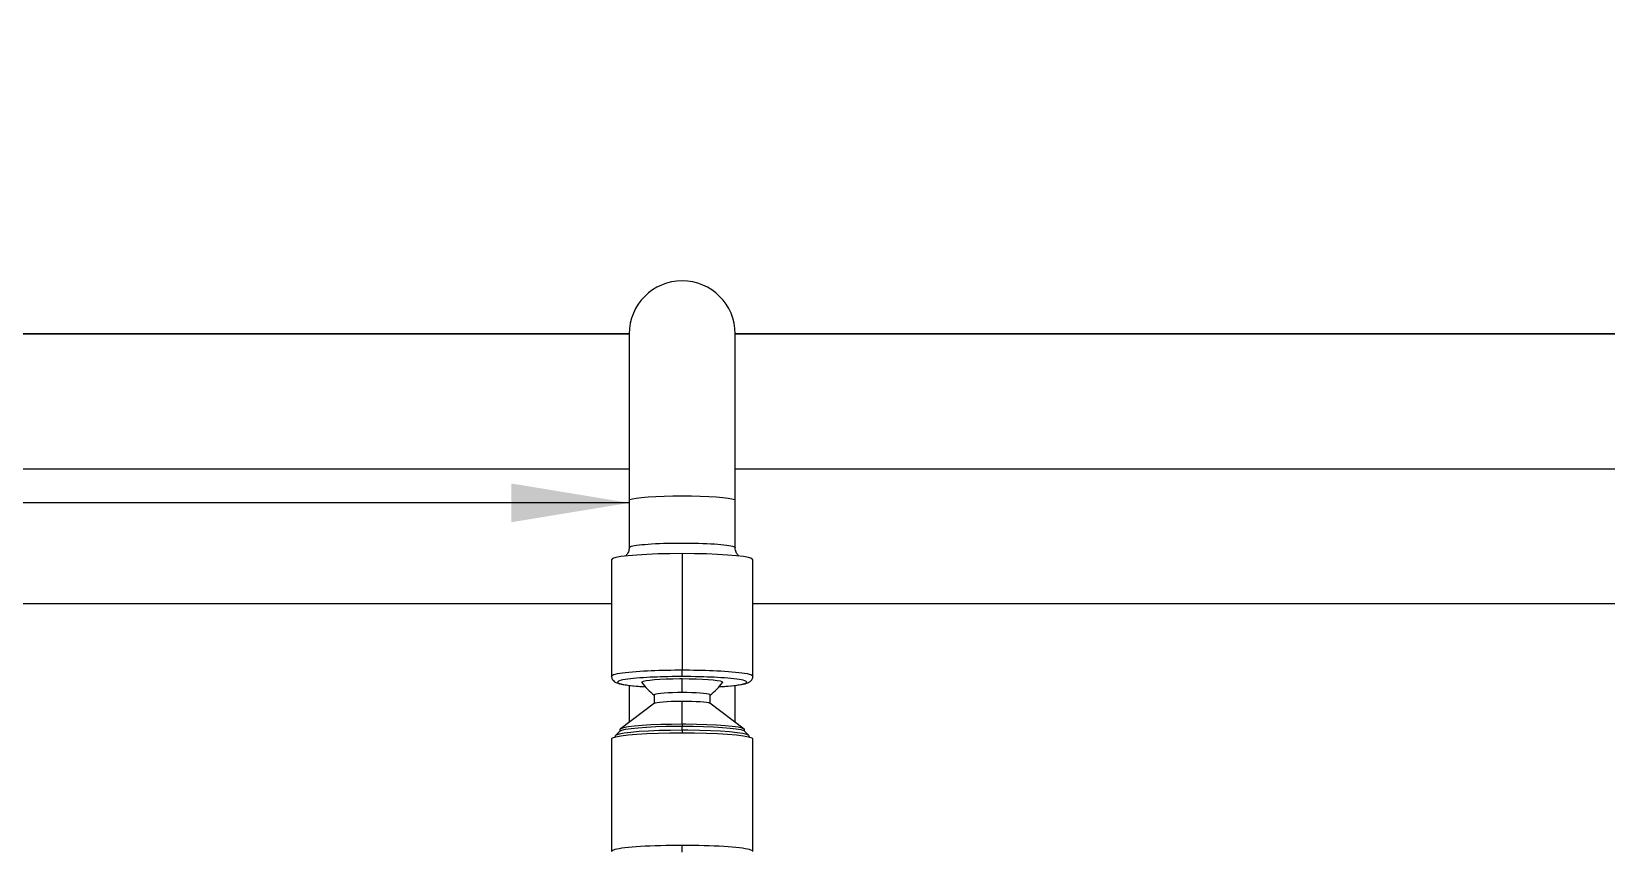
# Model space of a CAD drawing. Extents: x -36 to 357, y 137 to 237.
# Drawn here: x 11.1939 to 11.4275, y 177.95 to 178.0716 of the extents above; entities that cross this region are included whole.
import ezdxf

# ---------------------------------------------------------------- set-up
doc = ezdxf.new("R2010")
doc.units = 0
doc.header["$LTSCALE"] = 0.01
doc.layers.get('0').update_dxf_attribs({"linetype": 'CONTINUOUS'})
for name, color, linetype in [('01', 1, 'CONTINUOUS'), ('ARQ-ESQ-VISTA1', 2, 'CONTINUOUS'), ('ARQ-SMB-1_025', 1, 'CONTINUOUS')]:
    doc.layers.add(name, color=color, linetype=linetype)
doc.styles.add('FNDE Texto Cota 0025', font='verdana.ttf', dxfattribs={"height": 0.04})
doc.dimstyles.new('FNDE 1-0025', dxfattribs={"dimscale": 5, "dimtxt": 0.04, "dimasz": 0.0035, "dimexe": 0.15, "dimexo": 0.15, "dimgap": 0.0025, "dimtad": 1, "dimzin": 1, "dimdsep": 46, "dimtxsty": 'FNDE Texto Cota 0025', "dimblk": 'tic', "dimcen": 0.015, "dimdle": 0.15, "dimse1": 1, "dimse2": 1, "dimclrd": 251, "dimclre": 251, "dimclrt": 256, "dimaunit": 1, "dimadec": 3, "dimazin": 0, "dimtfac": 1, "dimtix": 1, "dimtmove": 2, "dimatfit": 3, "dimfxl": 0.15, "dimtvp": 1, "dimtolj": 1, "dimtzin": 0, "dimarcsym": 0})

# ---------------------------------------------------------------- blocks, each defined once
blk = doc.blocks.new('A$C093F1C31')
at = {"layer": '01', "ltscale": 10}
for p, q in [((0.008224389879615046, 0.3994484823730176), (0.008224389879615046, 0.358324659539214)), ((0.03442938987973321, 0.358324659539214), (0.03442938987973321, 0.3994484823730176)), ((0.008224389879615046, 0.358324659539214), (0.008224389879615046, 0.3466353840762757)), ((0.03442938987973321, 0.3466353840762757), (0.03442938987973321, 0.358324659539214)), ((0.003845881281449692, 0.3436465342078812), (0.003845888591968105, 0.314889662100633)), ((0.02132673380219785, 0.3451522871613619), (0.02132673380219785, 0.3163954153834965)), ((0.0388075790124276, 0.314889662100633), (0.038807586324765, 0.3436465342078812)), ((0.02132673380219785, 0.3147596503863639), (0.02132673380219785, 0.3163954176573611)), ((0.008224389879615046, 0.3125913915230605), (0.008224389879615046, 0.3034777349696789)), ((0.02132673380219785, 0.3108168520698626), (0.02132673380219785, 0.3142446195783606)), ((0.03442938987973321, 0.3034774998160721), (0.03442938987973321, 0.3125914308598787)), ((0.01447020744126348, 0.308182884460745), (0.00598856507713208, 0.3017934254577028)), ((0.01442436722754792, 0.3102223010538907), (0.01442437085825077, 0.3081483544773391)), ((0.02132673380219785, 0.302970422170862), (0.02132673380219785, 0.3087090299958639)), ((0.03666490252908261, 0.3017934254577028), (0.02818326016495121, 0.308182884460745)), ((0.02822909674796392, 0.3081483544773391), (0.02822910037866677, 0.3102223010538907)), ((0.004752608600028907, 0.3000595208097714), (0.004752610935611301, 0.299856697976562)), ((0.005945591670752037, 0.3013054320036659), (0.004816560176550411, 0.3001848154927558)), ((0.005886027842279873, 0.3016404055874453), (0.005886015205760486, 0.3012462995781533)), ((0.02132673380219785, 0.302970422170862), (0.02132673380219785, 0.3025187283108615)), ((0.02132673380219785, 0.3014871721398613), (0.02132673380219785, 0.3025187283108615)), ((0.02132673380219785, 0.3014871721398613), (0.02132673380219785, 0.3008877471828626)), ((0.03783690742784529, 0.3001848154927558), (0.03670787593546265, 0.3013054320036659)), ((0.0367674524004542, 0.3012462995781533), (0.03676743976393482, 0.3016404055874453)), ((0.03790085667060339, 0.299856697976562), (0.03790085900436679, 0.3000595208097714)), ((0.003845879553409759, 0.2993819941143627), (0.003845879553409759, 0.2715284705590726)), ((0.03880758805280493, 0.2715284705590726), (0.03880758805280493, 0.2993819941143627)), ((0.02132673380219785, 0.2713984553103614), (0.02132673380219785, 0.2730342225813622))]:
    blk.add_line(p, q, dxfattribs=at)
for points in [[(0.008224389879615046, 0.358324659539214, 0), (0.008423446293818415, 0.3585206412307969, 0), (0.009014567309350241, 0.3587106681178973, 0), (0.009979792013837141, 0.3588889663297508, 0), (0.01128979254099249, 0.359050118365456, 0), (0.01290476519170625, 0.3591892277019895, 0), (0.0147756398346246, 0.3593020675725853, 0), (0.0168455708953843, 0.3593852093948975, 0), (0.01905166456344887, 0.3594361269467505, 0), (0.02132688980236708, 0.3594532731241067, 0), (0.02360211504310428, 0.359436126949042, 0), (0.02580820872026379, 0.359385209399413, 0), (0.02787813979011844, 0.3593020675791898, 0), (0.0297490144494077, 0.3591892277104805, 0), (0.03136398711831134, 0.3590501183755741, 0), (0.03267398766911356, 0.3588889663411905, 0), (0.03363921239724732, 0.3587106681303105, 0), (0.034230333438245, 0.3585206412438069, 0), (0.03442938987973321, 0.358324659552423, 0)], [(0.00822438986506313, 0.3466351088822215, 0), (0.00822385693572869, 0.3465799763304105, 0), (0.008206710772356018, 0.3463167546195791, 0), (0.008166514979166095, 0.3460609888178432, 0), (0.008105152171992813, 0.3458155637806293, 0), (0.00802502925398585, 0.3455832342797152, 0), (0.007929175068056793, 0.3453666918991303, 0), (0.007821324248652672, 0.3451684863408815, 0), (0.007705851898208493, 0.3449907549077835, 0), (0.007587416044771089, 0.3448347870288586, 0), (0.007470312910299981, 0.3447006204788892, 0), (0.007357825916187721, 0.344586967669116, 0), (0.007309104046726134, 0.3445417728607261, 0)], [(0.008224389881434035, 0.3466354063748653, 0), (0.008230358344007982, 0.3466694456778896, 0), (0.0083125188248232, 0.346766064629449, 0), (0.008482699015075923, 0.3468583825944407, 0), (0.008743083397348528, 0.3469497947965898, 0), (0.009099516486458015, 0.3470409328185831, 0), (0.009548329746394302, 0.34712976269034, 0), (0.0100636732440762, 0.3472120244165566, 0), (0.01066065537634131, 0.3472908595443549, 0), (0.01134721822563733, 0.3473666974149765, 0), (0.01211208397580776, 0.3474377233127299, 0), (0.01291448970914644, 0.34750065441456, 0), (0.01378076438595599, 0.3475580244053695, 0), (0.01472005223877204, 0.3476100119799987, 0), (0.01571473766671261, 0.3476552262725612, 0), (0.01671374047873542, 0.3476917317456554, 0), (0.01775164180071442, 0.3477211685682065, 0), (0.01883775707756286, 0.3477434446421697, 0), (0.01995011894905474, 0.3477577497610405, 0), (0.02103308884761645, 0.3477637138902274, 0), (0.02212560131556529, 0.3477618987660804, 0), (0.02323609276027128, 0.3477519518810155, 0), (0.02434072070900584, 0.3477337350325556, 0), (0.02538556105537282, 0.3477084854075159, 0), (0.0264095121747232, 0.3476756229781479, 0), (0.02741918030005763, 0.347634574569895, 0), (0.02839153590502974, 0.347585889565579, 0), (0.02928044887630676, 0.3475322728899926, 0), (0.03012039592431393, 0.3474720681450307, 0), (0.03091540830791928, 0.3474045461102335, 0), (0.0316458658544434, 0.3473308818149903, 0), (0.03227863325446378, 0.3472549429623086, 0), (0.03283987857503234, 0.3471741835300435, 0), (0.03333060360091622, 0.3470878004659212, 0), (0.03373680953700386, 0.3469974619702398, 0), (0.03404209164364147, 0.3469077624700461, 0), (0.03426135908375727, 0.3468155533638537, 0), (0.03439247122878442, 0.346720048305599, 0), (0.03442938987609523, 0.3466353610711543, 0)], [(0.03534416087677528, 0.3445422385428429, 0), (0.03525185575017531, 0.3446299098126744, 0), (0.0351300944112154, 0.3447595798071674, 0), (0.03500502969654917, 0.3449126899732065, 0), (0.03488006922816567, 0.3450915963082366, 0), (0.03476037256223208, 0.3452966772616328, 0), (0.03465221298029064, 0.3455255090602591, 0), (0.03456161182475626, 0.3457731201865073, 0), (0.03449304489913629, 0.3460333067371799, 0), (0.03444897696863336, 0.3463000593749825, 0), (0.03443017125209735, 0.3465682954142295, 0), (0.03442938987973321, 0.3466354171924486, 0)], [(0.02132673380219785, 0.3451522871613619, 0), (0.01829121562877845, 0.3451294113912695, 0), (0.01534793013888702, 0.3450614791496811, 0), (0.0125863075718371, 0.344950554523372, 0), (0.0100902584308642, 0.3448000079009539, 0), (0.007935623903904343, 0.3446144135653384, 0), (0.006187871473230189, 0.3443994107064512, 0), (0.004900105710476055, 0.3441615320773153, 0), (0.004111454725716612, 0.3439080054996495, 0), (0.003845881281449692, 0.3436465342501727, 0)], [(0.038807586324765, 0.3436465342079025, 0), (0.03854201296417159, 0.3439080054580188, 0), (0.03775336206308566, 0.3441615320375888, 0), (0.03646559637854807, 0.3443994106698405, 0), (0.03471784401699551, 0.3446144135329554, 0), (0.0325632095518813, 0.3448000078737827, 0), (0.03006716046002111, 0.3449505545022369, 0), (0.02730553792753199, 0.3450614791352251, 0), (0.02436225245946844, 0.3451294113839296, 0), (0.02132673429332499, 0.3451522871613619, 0)], [(0.003845888591968105, 0.314889662100633, 0), (0.003906480777004617, 0.3150149240231173, 0), (0.004087003699169145, 0.3151388900994796, 0), (0.004383760751807131, 0.3152603088518333, 0), (0.00479079914293834, 0.3153780142284077, 0), (0.005300201837599161, 0.3154909608858247, 0), (0.005902458617129014, 0.3155982514474047, 0), (0.006586885121578234, 0.3156991545656211, 0), (0.007342057635469246, 0.3157931135085619, 0), (0.008156233985573635, 0.3158797458321381, 0), (0.00901773628720548, 0.3159588353583125, 0), (0.009915278176777065, 0.316030318101852, 0), (0.01083822667533241, 0.3160942639667113, 0), (0.01177679554712086, 0.3161508559991155, 0), (0.01272217268888198, 0.3162003687913462, 0), (0.01366658814913535, 0.3162431473392822, 0), (0.01460333179966256, 0.3162795873255746, 0), (0.01552673082551337, 0.3163101174742877, 0), (0.01643209714347904, 0.3163351843332336, 0), (0.01748947509804566, 0.3163586887592338, 0), (0.01851051636003831, 0.3163757456721541, 0), (0.0194917279513902, 0.3163870953514305, 0), (0.0204308691991173, 0.3163934357753355, 0), (0.02132673380219785, 0.3163954144248606, 0)], [(0.02132673380219785, 0.3163954144248606, 0), (0.0222225984052784, 0.3163934357753355, 0), (0.02316173965482449, 0.3163870953514305, 0), (0.02414295124617638, 0.3163757456721541, 0), (0.02516399250816903, 0.3163586887592338, 0), (0.02622137046273565, 0.3163351843332336, 0), (0.02712673677888233, 0.3163101174742877, 0), (0.02805013580655213, 0.3162795873255746, 0), (0.02898687945707934, 0.3162431473392822, 0), (0.02993129491733271, 0.3162003687913462, 0), (0.03087667205909383, 0.3161508559991155, 0), (0.03181524092906329, 0.3160942639667113, 0), (0.03273818942761864, 0.316030318101852, 0), (0.03363573131719022, 0.3159588353583125, 0), (0.03449723361882207, 0.3158797458321381, 0), (0.03531140997074544, 0.3157931135085619, 0), (0.03606658248463646, 0.3156991545656211, 0), (0.03675100898908568, 0.3155982514474047, 0), (0.03735326576861553, 0.3154909608858247, 0), (0.03786266846145736, 0.3153780142284077, 0), (0.03826970685258857, 0.3152603088518333, 0), (0.03856646390704555, 0.3151388900994796, 0), (0.03874698682921007, 0.3150149240231173, 0), (0.0388075790124276, 0.3148896621341137, 0)], [(0.003845873323371052, 0.3148896640346344, 0), (0.003859039359667804, 0.3146859556870893, 0), (0.003897152992067277, 0.3144895666244345, 0), (0.003957269474994973, 0.3143045571702174, 0), (0.004035567515529692, 0.3141340279329299, 0), (0.004127753805732937, 0.313979965255335, 0), (0.004229460058922996, 0.3138432539390905, 0), (0.004615806843503378, 0.3134870302254598, 0), (0.004943931151501602, 0.313294566495621, 0), (0.005194656218009186, 0.3131879624442817, 0), (0.005473056957271183, 0.3130922493584762, 0), (0.005791174680780387, 0.3130018510061703, 0), (0.00628368102843524, 0.3128879937287365, 0), (0.006861707217467483, 0.3127804686460394, 0), (0.007531594761530869, 0.3126786960101668, 0), (0.008286264670459786, 0.3125835942006567, 0), (0.00909501249952882, 0.3124970626868837, 0), (0.009944014036591398, 0.3124191705634374, 0), (0.009992913459427655, 0.3124150266012009, 0)], [(0.02132673380219785, 0.3147596305938585, 0), (0.02047653181580245, 0.3147576807999357, 0), (0.01962933793402044, 0.3147518383093946, 0), (0.01873077521304367, 0.3147413377358532, 0), (0.01778723730785714, 0.3147254229570713, 0), (0.01685523238666065, 0.3147046073186814, 0), (0.01599494347465225, 0.3146807067922737, 0), (0.01515279874547559, 0.3146526799554792, 0), (0.01432879820094968, 0.314620526808298, 0), (0.01343438804906327, 0.3145799150218274, 0), (0.01257310366781894, 0.3145345774917203, 0), (0.01174494505539769, 0.3144845142179697, 0), (0.01087527017261891, 0.3144241471158828, 0), (0.01005855758558027, 0.3143588226795977, 0), (0.009294807292462792, 0.3142885409091178, 0), (0.008546754213966778, 0.314208909571235, 0), (0.007857579619667376, 0.3141230859431055, 0), (0.007235867997223977, 0.3140313813635665, 0), (0.006683696303298348, 0.3139329771043791, 0), (0.006218976859599934, 0.3138298559666666, 0), (0.005848459672051831, 0.3137226534847386, 0), (0.005577025731327012, 0.3136115693198036, 0), (0.005412343232819694, 0.31349841470076, 0), (0.005357085890864255, 0.3133840487144148, 0), (0.005412297399743693, 0.3132697457720077, 0), (0.005576890354859643, 0.3131565896934383, 0), (0.005848459672051831, 0.3130454439440911, 0), (0.006218758069735486, 0.3129383002382156, 0), (0.00668340355696273, 0.3128351751473488, 0), (0.007235867997223977, 0.3127367160652668, 0), (0.007857224736653734, 0.312645061478257, 0), (0.008546333576305187, 0.3125592345141683, 0), (0.009294807292462792, 0.3124795565197118, 0), (0.01005804345550132, 0.3124093158216148, 0), (0.01087475604435895, 0.3123439913853332, 0), (0.01174494505539769, 0.3122835832108564, 0), (0.01217084143718239, 0.3122569944779983, 0)], [(0.01135319266177248, 0.313333695558498, 0), (0.01140319839578297, 0.3134836406164681, 0), (0.01175472573049774, 0.313630559707331, 0), (0.01239709368383046, 0.3137699887688825, 0), (0.01331078423208965, 0.3138976913196814, 0), (0.01446803534963692, 0.3140097871823642, 0), (0.01583368454703304, 0.3141028703808963, 0), (0.017366237265378, 0.3141741126294129, 0), (0.01901912766697933, 0.3142213492682586, 0), (0.02074213351079379, 0.3142431450360768, 0), (0.02132673380219785, 0.3142446195783606, 0)], [(0.03048255552130286, 0.3122569931747563, 0), (0.030908522550817, 0.3122835832108564, 0), (0.03177819743177679, 0.3123439503129433, 0), (0.03259491002063442, 0.3124092747492284, 0), (0.03335866031193291, 0.3124795565197118, 0), (0.03410671339224791, 0.3125591878575662, 0), (0.03479588798472832, 0.3126450114856709, 0), (0.03541759960899071, 0.3127367160652668, 0), (0.03596977130291634, 0.3128351203244044, 0), (0.03643449074661476, 0.312938241462156, 0), (0.03680500793234387, 0.3130454439440911, 0), (0.03707644187488768, 0.3131565281090261, 0), (0.037241124373395, 0.3132696827280554, 0), (0.03729638171535044, 0.3133840487144148, 0), (0.037241170206471, 0.3134983516568077, 0), (0.03707657725135505, 0.3136115077353736, 0), (0.03680500793234387, 0.3137226534847386, 0), (0.0364347095364792, 0.3138297971906141, 0), (0.03597006404925196, 0.3139329222814808, 0), (0.03541759960899071, 0.3140313813635665, 0), (0.03479624286956096, 0.3141230359505727, 0), (0.0341071340299095, 0.3142088629147679, 0), (0.03335866031193291, 0.3142885409091178, 0), (0.03259542414707539, 0.3143587816073321, 0), (0.03177871156003675, 0.3144241060436173, 0), (0.030908522550817, 0.3144845142179697, 0), (0.03008094927463389, 0.3145345467869518, 0), (0.02921966489338956, 0.3145798843170624, 0), (0.02832466940526501, 0.314620526808298, 0), (0.0275013023892825, 0.3146526588260876, 0), (0.02665915766010585, 0.3146806856628821, 0), (0.02579823521773505, 0.3147046073186814, 0), (0.02463217890544911, 0.314729847418608, 0), (0.02344659856862563, 0.314747457302893, 0), (0.02238940027018543, 0.3147565851160579, 0), (0.02132673380219785, 0.3147596305938585, 0)], [(0.02132673380219785, 0.3142446195783606, 0), (0.02306159363979532, 0.3142315456145504, 0), (0.02474374063785945, 0.3141927209688937, 0), (0.0263220636134065, 0.3141293253085884, 0), (0.02774860602221452, 0.3140432848786823, 0), (0.02898002309302683, 0.3139372139740786, 0), (0.02997889884500182, 0.3138143355055192, 0), (0.03071488294153824, 0.3136783830730607, 0), (0.03116561287970399, 0.313533487522534, 0), (0.03131739345735696, 0.3133840514318962, 0), (0.03130027494444221, 0.313333695558498, 0)], [(0.03266011666528357, 0.312414989682825, 0), (0.03270945356962329, 0.3124191705634374, 0), (0.03355845510668587, 0.3124970626868837, 0), (0.0343672029357549, 0.3125835942006567, 0), (0.03512187284286483, 0.3126786960101668, 0), (0.03579176038874721, 0.3127804686460394, 0), (0.03636978657777945, 0.3128879937287365, 0), (0.0368622929254343, 0.3130018510061703, 0), (0.03721323404352006, 0.3131026018325471, 0), (0.03751567707149661, 0.3132100698093119, 0), (0.03780778134932916, 0.3133448964323051, 0), (0.03794691168695863, 0.3134263875644265, 0), (0.03810050031097489, 0.3135330675553654, 0), (0.03826248315090197, 0.313670353987817, 0), (0.03842400754729169, 0.3138432539390905, 0), (0.03852571380048175, 0.313979965255335, 0), (0.038617900090685, 0.3141340279329299, 0), (0.03869619813121972, 0.3143045571702174, 0), (0.03875631461414741, 0.3144895666244345, 0), (0.03879442824654689, 0.3146859556870893, 0), (0.03880759428102465, 0.3148896640346344, 0)], [(0.02132673380219785, 0.3108168520698626, 0), (0.02012815043053706, 0.3108078195040491, 0), (0.01896598540588457, 0.3107809962565398, 0), (0.01787555052760581, 0.3107371973381419, 0), (0.01688997810379078, 0.3106777535568135, 0), (0.01603921425885346, 0.3106044710817528, 0), (0.01534910901682451, 0.3105195765638697, 0), (0.01484063087627874, 0.3104256494801092, 0), (0.01452922969292558, 0.3103255437573651, 0), (0.01442436722754792, 0.3102223010573404, 0)], [(0.01447017522332317, 0.30818286049427, 0), (0.01471219463564921, 0.3082843791535126, 0), (0.0151551934723102, 0.3083807354914931, 0), (0.01578571143909357, 0.3084690017696623, 0), (0.01658459056307038, 0.3085464960618438, 0), (0.01752755730922217, 0.3086108637432012, 0), (0.01858596011152258, 0.3086601490343206, 0), (0.01972763993398985, 0.3086928544265852, 0), (0.02091790741360455, 0.3087079861832045, 0), (0.02132673380219785, 0.3087090299958639, 0)], [(0.02822910037866677, 0.3102223010538907, 0), (0.02812423792056506, 0.3103255437539687, 0), (0.02781283674266888, 0.3104256494768691, 0), (0.02730435860939906, 0.3105195765608819, 0), (0.02661425337464607, 0.3106044710791096, 0), (0.02576348953152774, 0.3106777535545966, 0), (0.02477791711316968, 0.3107371973364188, 0), (0.02368748223670991, 0.3107809962553603, 0), (0.0225253172156954, 0.3108078195034487, 0), (0.02132673384403461, 0.3108168520698626, 0)], [(0.02132673380219785, 0.3087090299958639, 0), (0.02252531654630729, 0.3086999974348004, 0), (0.02368748095796036, 0.3086731742014024, 0), (0.02477791526325746, 0.3086293753060474, 0), (0.02576348716684151, 0.3085699315559829, 0), (0.02661425056612643, 0.3084966491194692, 0), (0.02730435544617649, 0.3084117546462473, 0), (0.02781283331569284, 0.3083178276118943, 0), (0.02812423433897493, 0.3082177219418085, 0), (0.02818329238289152, 0.30818286049427, 0)], [(0.003845879553409759, 0.2993819941143627, 0), (0.004111453006771626, 0.2996434653897566, 0), (0.004900104051557719, 0.2998969919928243, 0), (0.006187869925270206, 0.3001348706460689, 0), (0.007935622514196439, 0.3003498735270433, 0), (0.01009025724124513, 0.3005354678820495, 0), (0.01258630661868665, 0.3006860145205721, 0), (0.01534792945312802, 0.3007969391592127, 0), (0.01829121522860078, 0.300864871408983, 0), (0.02132673370033444, 0.3008877471828626, 0)], [(0.004752608600028907, 0.3000595208106773, 0), (0.0048165604530368, 0.3001848157613125, 0)], [(0.02132673380219785, 0.3014871721398613, 0), (0.0184486671751074, 0.3014654829300731, 0), (0.01565804914571345, 0.3014010743163666, 0), (0.01303967123021721, 0.3012959033218614, 0), (0.01067309151585505, 0.3011531655139876, 0), (0.008630217327663559, 0.3009771979087681, 0), (0.006973120363909402, 0.3007733471928091, 0), (0.005752150680564228, 0.3005478072669163, 0), (0.00500440682117187, 0.3003074310475569, 0), (0.0048165604530368, 0.3001848157613125, 0)], [(0.005988571974739898, 0.301793430587459, 0), (0.005886027842279873, 0.3016404055851076, 0)], [(0.005945531414909055, 0.3013053730772377, 0), (0.006414399478671839, 0.3015336662190862, 0), (0.007336371270866948, 0.3017514779436077, 0), (0.008683433146870811, 0.3019521901518232, 0), (0.01041465531125141, 0.3021297043048961, 0), (0.01247743545718549, 0.3022786267251512, 0), (0.01480909705242084, 0.3023944324802414, 0), (0.01733879374296521, 0.3024736028709221, 0), (0.01998966197243135, 0.3025137323449556, 0), (0.02132673380219785, 0.3025187283108615, 0)], [(0.02132673380219785, 0.302970422170862, 0), (0.01864548336197913, 0.3029502161746649, 0), (0.01604570135532413, 0.3028902121350292, 0), (0.0136063808495237, 0.3027922332443325, 0), (0.01140163935815508, 0.3026592565415598, 0), (0.009498466835793806, 0.3024953224565046, 0), (0.00795469021795725, 0.3023054120433564, 0), (0.006817216375566204, 0.3020952956338689, 0), (0.006120606874901569, 0.3018713575087801, 0), (0.005988571974739898, 0.301793430587459, 0)], [(0.0366648956296558, 0.301793430587459, 0), (0.03612337677077448, 0.3020205275201491, 0), (0.03513226940413006, 0.3022360745285155, 0), (0.03372168782880181, 0.3024335223258348, 0), (0.03193449184982455, 0.3026068715607408, 0), (0.02982498451274296, 0.3027508551044846, 0), (0.02745726212924637, 0.3028610980899913, 0), (0.0249032667488791, 0.3029342508399466, 0), (0.02224060022308549, 0.3029680906450842, 0), (0.02132673380219785, 0.302970422170862, 0)], [(0.02132673380219785, 0.3025187283108615, 0), (0.0240079867598979, 0.3024985222957142, 0), (0.02660777120399871, 0.3024385181998142, 0), (0.0290470939980878, 0.3023405392172336, 0), (0.03125183755764738, 0.3022075623897571, 0), (0.03315501186443726, 0.3020436281509724, 0), (0.03469878993018938, 0.3018537175597302, 0), (0.0358362648403272, 0.3016436009532057, 0), (0.03653287499582802, 0.3014196626181125, 0), (0.03670793618948665, 0.3013053730772377, 0)], [(0.03783690715317789, 0.3001848157613125, 0), (0.037333495411076, 0.3004298645094465, 0), (0.03634372631859151, 0.3006636605950916, 0), (0.03489767351129558, 0.3008791002425397, 0), (0.03303927457272948, 0.3010696374271831, 0), (0.03082499601259769, 0.3012294827731097, 0), (0.02832211756140168, 0.3013537794604133, 0), (0.02560668791738863, 0.3014387507971747, 0), (0.02276121403519937, 0.3014818149723482, 0), (0.02132673380219785, 0.3014871721398613, 0)], [(0.02132673380219785, 0.3008877471828626, 0), (0.02436225227575051, 0.3008648714105107, 0), (0.02730553805849922, 0.3007969391622254, 0), (0.03006716089657857, 0.3006860145249775, 0), (0.03256321028675302, 0.3005354678877126, 0), (0.03471784502471564, 0.3003498735337899, 0), (0.03646559762819379, 0.3001348706537001, 0), (0.03775336351827718, 0.2998969920011021, 0), (0.03854201458125317, 0.2996434653984359, 0), (0.03880758805280493, 0.2993819941231735, 0)], [(0.0366648956296558, 0.301793430587459, 0), (0.03676743976393482, 0.3016404055851076, 0)], [(0.03783690715317789, 0.3001848157613125, 0), (0.03790085900436679, 0.3000595208106773, 0)], [(0.02132673380219785, 0.2730342236278993, 0), (0.01995520178570587, 0.2730295818936916, 0), (0.01859212571980606, 0.2730156853089412, 0), (0.01724590942103532, 0.2729926195507062, 0), (0.01592485276341904, 0.2729605268270632, 0), (0.01463710049756628, 0.2729196050003218, 0), (0.01339059204656223, 0.2728701063671508, 0), (0.01219301254786842, 0.2728123361030867, 0), (0.01105174547774368, 0.2727466503810163, 0), (0.009973827127396362, 0.272673454175262, 0), (0.008965903221906046, 0.2725931987647634, 0), (0.008034187947487226, 0.2725063789508226, 0), (0.007184425638115499, 0.2724135300064603, 0), (0.006421855361622875, 0.2723152243762925, 0), (0.005751178618083941, 0.2722120681472227, 0), (0.005176530350581743, 0.2721046973117041, 0), (0.00470145345752826, 0.2719937738466349, 0), (0.004328876948420657, 0.2718799816320754, 0), (0.004061097877638531, 0.2717640222348585, 0), (0.003899767192706349, 0.2716466105832325, 0), (0.003845879553409759, 0.2715284705709742, 0)], [(0.03880758805280493, 0.2715284705709742, 0), (0.03875370041168935, 0.2716466105832325, 0), (0.03859236972857616, 0.2717640222348585, 0), (0.03832459065779403, 0.2718799816320718, 0), (0.03795201414686744, 0.2719937738466349, 0), (0.03747693725381396, 0.2721046973117041, 0), (0.03690228898813075, 0.2722120681472227, 0), (0.03623161224277283, 0.2723152243762925, 0), (0.0354690419662802, 0.2724135300064603, 0), (0.03461927965872746, 0.2725063789508226, 0), (0.03368756438248965, 0.2725931987647634, 0), (0.03267964047699934, 0.272673454175262, 0), (0.03160172212847101, 0.2727466503810163, 0), (0.03046045505834627, 0.2728123361030867, 0), (0.02926287555965246, 0.2728701063671508, 0), (0.02801636710864841, 0.2729196050003218, 0), (0.02672861484279565, 0.2729605268270632, 0), (0.02540755818336038, 0.2729926195507062, 0), (0.02406134188458964, 0.2730156853089412, 0), (0.02269826582050882, 0.2730295818936916, 0), (0.02132673380219785, 0.2730342236278993, 0)]]:
    blk.add_polyline3d(points, dxfattribs=at)
for centre, radius, start, end in [((0.02132688988058362, 0.3994484823730176), 0.01310249999999999, 0, 180), ((0.01738240653139655, 0.4016794885084245), 0.08957036237736292, 265.2677294143308, 266.6647165010107), ((0.02138249428026029, 0.3200481728673132), 0.01206950195865427, 213.8013897544067, 234.7883163696274), ((0.0212709733259544, 0.3200481728673132), 0.01206950195865566, 305.2116836303725, 326.1986102455934), ((0.0252709730193601, 0.4016807754522915), 0.08957165231161403, 273.3352918507169, 274.7319779275091)]:
    blk.add_arc(centre, radius, start, end, dxfattribs=at)
blk = doc.blocks.new('tic')
at = {"color": 251}
for p, q in [((0, -1.000000000000021), (0, 0.9999999999999784)), ((-1.000000000000003, 0), (0.9999999999999964, 0))]:
    blk.add_line(p, q, dxfattribs=at)
blk.add_line((-0.6000000000000405, -0.600000000000044), (0.6000000000000334, 0.600000000000037))

msp = doc.modelspace()

# ---------------------------------------------------------------- linework, layer by layer
at = {"layer": 'ARQ-ESQ-VISTA1'}
for points in [[(11.76823669392523, 178.0067454321841), (12.16040348234464, 178.0067454321841), (12.16040348234464, 178.9867454321838), (10.9604034823438, 178.9867454321838), (10.9604034823438, 178.0067454321841), (11.28251369392516, 178.0067454321841)], [(10.9604034823438, 178.0067454321841), (10.9604034823438, 177.9867454321837), (10.9604034823438, 178.0067454321841), (11.28251369392516, 178.0067454321748)], [(11.29823669392523, 178.0067454321748), (11.75251369392516, 178.0067454321748)], [(11.29823669392523, 178.0067454321841), (11.75251369392516, 178.0067454321841)], [(11.27988659042664, 177.9867454321744), (10.9604034823438, 177.9867454321837)], [(11.74988659037883, 177.9867454321743), (11.30086361013146, 177.9867454321743)]]:
    msp.add_lwpolyline(points, dxfattribs=at)
at = {"layer": 'ARQ-SMB-1_025', "ltscale": 10}
for points in [[(11.29823669392523, 178.0267454321841), (11.58540348234693, 178.0267454321841), (11.58540348234687, 178.9667454321838), (10.98040348234424, 178.9667454321838), (10.98040348234424, 178.0267454321841), (11.28251369392516, 178.0267454321841)], [(11.28251369392516, 178.0267454321841), (10.98040348234424, 178.0267454321841), (10.98040348234424, 178.9667454321838), (12.14040348234341, 178.9667454321838), (12.14040348234347, 178.0267454321841), (11.7682347326458, 178.0267454321841)], [(11.75251565520568, 178.0267454321841), (11.29823669392523, 178.0267454321841)]]:
    msp.add_lwpolyline(points, dxfattribs=at)

# ---------------------------------------------------------------- block references
at = {"layer": '01', "ltscale": 10, "xscale": 0.6, "yscale": 0.6, "zscale": 0.6}
msp.add_blockref('A$C093F1C31', (11.27757905999739, 177.7870888295189), dxfattribs=at)

# ---------------------------------------------------------------- leaders
at = {"layer": 'ARQ-SMB-1_025', "ltscale": 10}
msp.add_leader([(11.28251369392516, 178.0017034618846, -2), (9.565848967530426, 178.0017034618846, -2)], dimstyle='FNDE 1-0025', override={"dimlfac": 100, "dimclrd": 252, "dimclre": 252}, dxfattribs=at)

doc.saveas('drawing.dxf')
